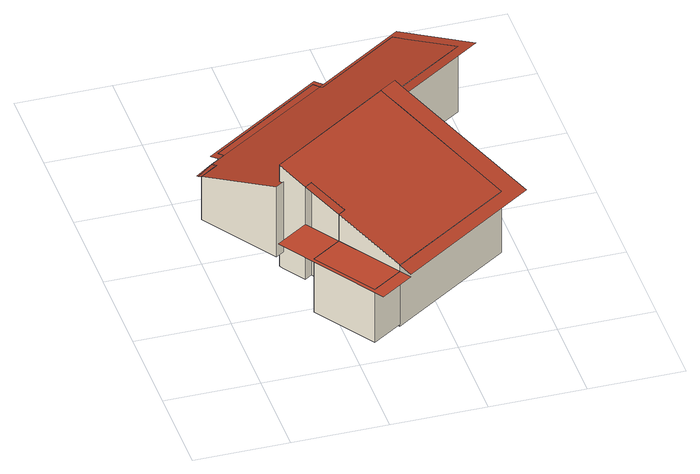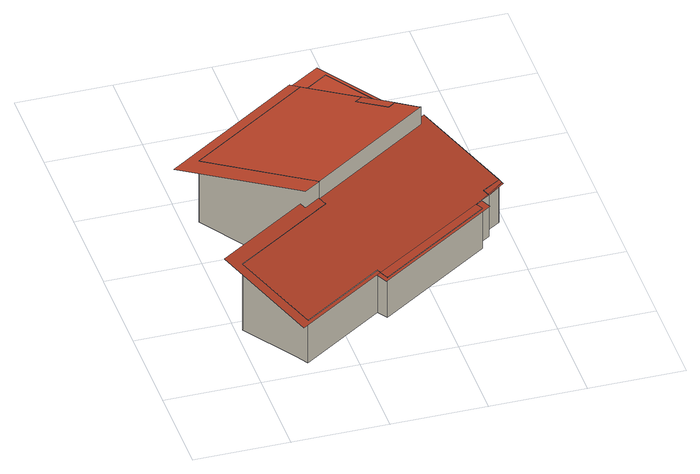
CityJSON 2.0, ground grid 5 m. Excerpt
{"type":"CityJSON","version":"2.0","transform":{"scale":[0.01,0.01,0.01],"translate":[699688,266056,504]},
"CityObjects":{
"building1":{"type":"Building","geometry":[{"type":"MultiSurface","lod":"3","boundaries":[[[0,1,2,3,4,5,6,7]],[[6,4,8,9]],[[0,6,9,10]],[[1,0,10,11]],[[12,1,11,8]],[[11,10,9,8]],[[13,14,15,4,3,2,1,0,7,6,5,16]]],"semantics":{"surfaces":[{"type":"RoofSurface","Flaeche":7.23,"Neigung":0},{"type":"WallSurface"},{"type":"GroundSurface"},{"type":"RoofSurface","Flaeche":6.54,"Neigung":0}],"values":[0,1,1,1,1,2,3]}}]},
"building2":{"type":"Building","geometry":[{"type":"MultiSurface","lod":"3","boundaries":[[[17,18,19,20,21,22,23,24,25,26,27,28,29,30,31,32,33,34,35]],[[17,34,36,37]],[[38,20,18,17,37,39]],[[40,41,21,20,38,42]],[[28,27,40,43]],[[44,30,29,28,43,45]],[[31,46,44,47]],[[32,31,47,48]],[[49,32,48,36]],[[38,39,37,36,48,47,44,45,43,40,42]],[[50,51,52,27,26,25,24,23,22,21,20,19,18,17,35,53]],[[31,30,34,33,32]]],"semantics":{"surfaces":[{"type":"RoofSurface","Flaeche":60.71,"Neigung":17.78,"Ausrichtung":146.29},{"type":"WallSurface"},{"type":"GroundSurface"},{"type":"RoofSurface","Flaeche":14.87,"Neigung":17.78,"Ausrichtung":146.29},{"type":"RoofSurface","Flaeche":1.02,"Neigung":17.78,"Ausrichtung":146.29}],"values":[0,1,1,1,1,1,1,1,1,2,3,4]}}]},
"building3":{"type":"Building","geometry":[{"type":"MultiSurface","lod":"3","boundaries":[[[54,55,56,57,58,59,60,61,62,63,64,65,66,67,68,69,70,71,72,73,74,75,76,77]],[[68,78,79,80,81,82,83,69]],[[70,69,84]],[[75,74,85,86]],[[76,75,86,87]],[[77,76,87,88]],[[54,77,88,89]],[[55,54,89,90]],[[91,60,59,55,90,92]],[[93,64,61,60,91,94]],[[67,64,93,95]],[[96,78,68,67,95,97]],[[80,78,96,98]],[[83,80,98,99]],[[100,84,69,83,99,101]],[[102,71,70,84,100,103]],[[104,71,102,85]],[[99,98,96,97,95,93,94,91,92,90,89,88,87,86,85,102,103,100,101]],[[105,70,84]],[[105,84,106]],[[107,108,109,110,111,68,67,66,65,64,63,62,61,60,59,58,57,56,55,54,77]],[[70,105,74,73,72,71]],[[111,112,113,69,83,82,81,80,79,78,68]]],"semantics":{"surfaces":[{"type":"RoofSurface","Flaeche":69.25,"Neigung":19.12,"Ausrichtung":-33.45},{"type":"RoofSurface","Flaeche":3.02,"Neigung":9.4,"Ausrichtung":-33.05},{"type":"RoofSurface","Flaeche":0.0144,"Neigung":13.2,"Ausrichtung":-33.52},{"type":"WallSurface"},{"type":"GroundSurface"},{"type":"RoofSurface","Flaeche":0.0299,"Neigung":13.2,"Ausrichtung":-33.52},{"type":"RoofSurface","Flaeche":0.0638,"Neigung":19.25,"Ausrichtung":-35.99},{"type":"RoofSurface","Flaeche":8.27,"Neigung":18.99,"Ausrichtung":-33.43},{"type":"RoofSurface","Flaeche":0.307,"Neigung":19.13,"Ausrichtung":-35.17},{"type":"RoofSurface","Flaeche":1.47,"Neigung":9.4,"Ausrichtung":-33.05}],"values":[0,1,2,3,3,3,3,3,3,3,3,3,3,3,3,3,3,4,5,6,7,8,9]}}]}
},
"vertices":[
[405,461,422],[617,141,422],[619,142,422],[628,148,422],[775,245,422],[719,328,422],[562,564,422],[507,528,422],[775,245,100],[562,564,100],[405,461,100],[617,141,100],[775,245,421],[273,625,422],[640,72,422],[814,186,422],[445,739,422],
[775,245,460],[812,270,460],[840,289,460],[1418,672,459],[1069,1200,662],[1068,1200,662],[1066,1204,664],[1064,1208,665],[1016,1280,693],[1000,1304,702],[998,1307,703],[354,877,703],[369,853,694],[445,739,650],[484,765,650],[600,590,583],[587,581,583],[562,564,583],[736,303,482],[562,564,88],[775,245,88],[1418,672,88],[812,270,88],[998,1307,88],[998,1307,702],[1069,1200,88],[354,877,88],[445,739,88],[369,853,88],[445,739,649],[484,765,88],[600,590,88],[562,564,582],[1545,674,437],[1103,1338,693],[1085,1364,703],[814,186,437],
[998,1307,601],[976,1341,587],[1009,1363,587],[1064,1399,587],[1104,1425,587],[1304,1558,587],[1501,1688,587],[1315,1969,469],[1306,1982,464],[1287,2011,452],[1273,2033,443],[856,1757,443],[854,1756,443],[834,1742,443],[824,1757,437],[189,1344,437],[144,1308,438],[161,1283,448],[158,1281,448],[66,1220,447],[64,1219,447],[325,824,612],[369,853,612],[354,877,602],[800,1794,430],[638,1687,430],[199,1396,430],[219,1367,436],[219,1366,436],[220,1365,437],[142,1313,437],[64,1219,187],[325,824,187],[369,853,187],[354,877,187],[998,1307,187],[976,1341,187],[1501,1688,187],[1304,1558,187],[1273,2033,187],[1315,1969,187],[834,1742,187],[800,1794,187],[824,1757,187],[199,1396,187],[220,1365,187],[142,1313,187],[189,1344,187],[161,1283,187],[144,1308,187],[64,1219,446],[53,1235,440],[47,1244,437],[1085,1364,601],[1103,1338,612],[1584,1656,612],[1307,2076,437],[845,1771,437],[812,1820,427],[159,1389,427]
]}
